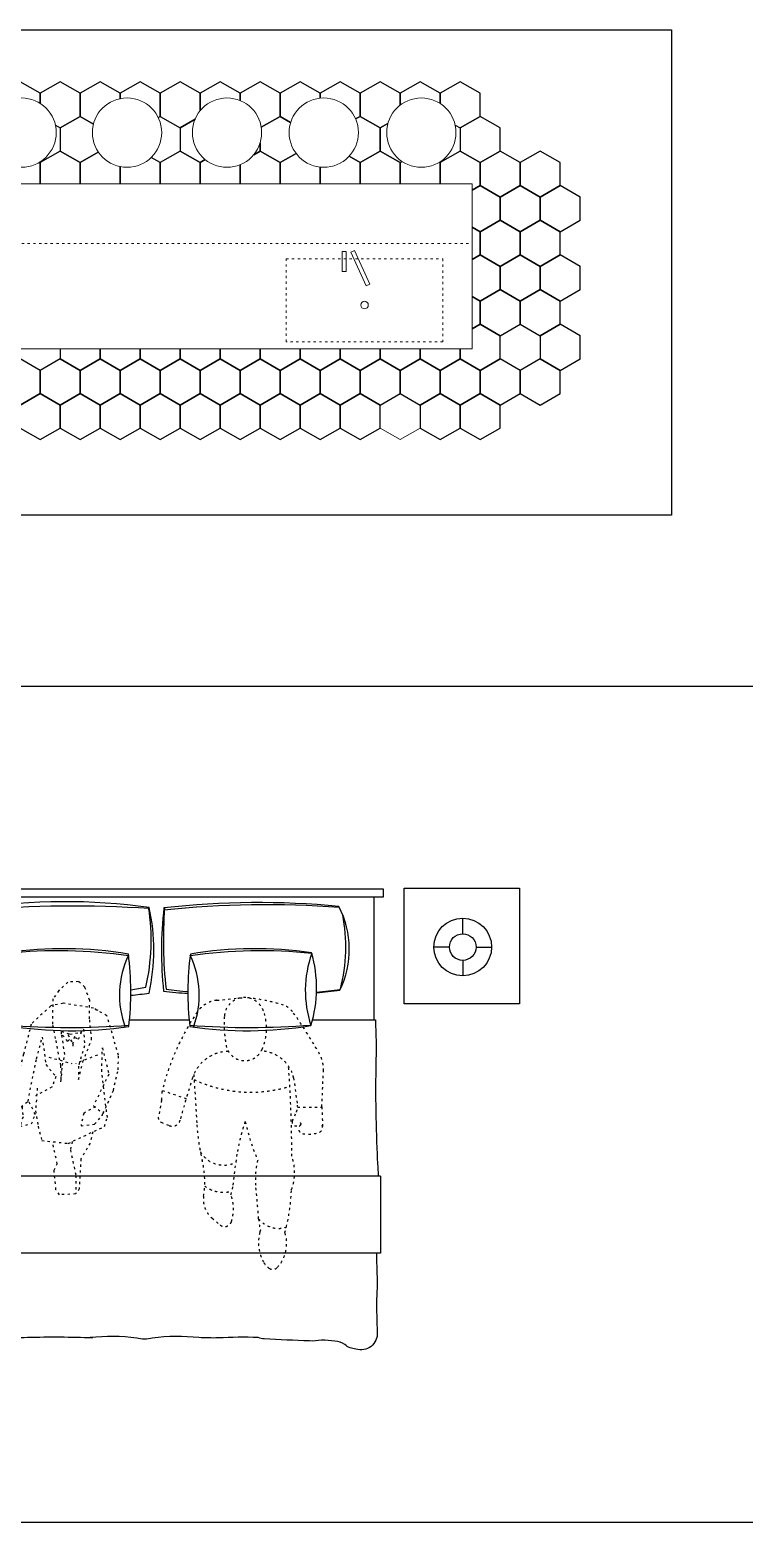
# Model space of a CAD drawing. Extents: x 185064 to 343242, y -369192 to -264966.
# Drawn here: x 252603 to 256315, y -316695 to -308940 of the extents above; entities that cross this region are included whole.
import ezdxf

# ---------------------------------------------------------------- set-up
doc = ezdxf.new("R2010")
doc.units = 0
doc.linetypes.add('ACAD_ISO03W100', pattern=[30, 12, -18])
doc.layers.add('家具里线线', color=8, linetype='Continuous', lineweight=9)
doc.layers.add('打印框', color=4, linetype='Continuous')
doc.styles.add('ATTR', font='romans.shx', dxfattribs={"width": 0.8, "height": 0.7})

# ---------------------------------------------------------------- blocks, each defined once
blk = doc.blocks.new('aweraweter')
at = {"color": 250}
for points in [[(252714.7, -310730.2), (252714.7, -310677.8), (252610.7, -310617.8), (252506.8, -310677.8), (252506.8, -310741)], [(252794.2, -310843.7), (252818.6, -310857.8), (252922.5, -310797.8), (252922.5, -310677.8), (252818.6, -310617.8), (252714.7, -310677.8), (252714.7, -310730.2)], [(253130.4, -310705.9), (253130.4, -310677.8), (253026.4, -310617.8), (252922.5, -310677.8), (252922.5, -310797.8), (252991.9, -310837.8)], [(253328.2, -310803.5), (253338.2, -310797.8), (253338.2, -310677.8), (253234.3, -310617.8), (253130.4, -310677.8), (253130.4, -310705.9)], [(253546, -310768.9), (253546, -310677.8), (253442.1, -310617.8), (253338.2, -310677.8), (253338.2, -310797.8), (253442.1, -310857.8), (253519.7, -310813)], [(253546, -310768.9), (253546, -310677.8), (253442.1, -310617.8), (253338.2, -310677.8), (253338.2, -310797.8), (253442.1, -310857.8), (253519.7, -310813)], [(253753.9, -310715.6), (253753.9, -310677.8), (253650, -310617.8), (253546, -310677.8), (253546, -310768.9)], [(253863.7, -310854.4), (253961.7, -310797.8), (253961.7, -310677.8), (253857.8, -310617.8), (253753.9, -310677.8), (253753.9, -310715.6)], [(254169.6, -310703.3), (254169.6, -310677.8), (254065.7, -310617.8), (253961.7, -310677.8), (253961.7, -310797.8), (254016.8, -310829.5)], [(254354.2, -310811.2), (254377.4, -310797.8), (254377.4, -310677.8), (254273.5, -310617.8), (254169.6, -310677.8), (254169.6, -310703.3)], [(254585.3, -310740.2), (254585.3, -310677.8), (254481.4, -310617.8), (254377.4, -310677.8), (254377.4, -310797.8), (254481.4, -310857.8), (254522.4, -310834.1)], [(254793.1, -310730.8), (254793.1, -310677.8), (254689.2, -310617.8), (254585.3, -310677.8), (254585.3, -310740.2)], [(254871.5, -310843), (254897, -310857.8), (255001, -310797.8), (255001, -310677.8), (254897, -310617.8), (254793.1, -310677.8), (254793.1, -310730.8)], [(252991.9, -310837.8), (252922.5, -310797.8), (252818.6, -310857.8), (252818.6, -310977.8), (252922.5, -311037.8), (253017.2, -310983.1)], [(253519.7, -310813), (253442.1, -310857.8), (253442.1, -310977.8), (253546, -311037.8), (253572.8, -311022.3)], [(254016.8, -310829.5), (253961.7, -310797.8), (253863.7, -310854.4)], [(254320.6, -311004.9), (254377.4, -311037.8), (254481.4, -310977.8), (254481.4, -310857.8), (254377.4, -310797.8), (254354.2, -310811.2)], [(254522.4, -310834.1), (254481.4, -310857.8), (254481.4, -310977.8), (254585.3, -311037.8), (254595.6, -311031.8)], [(252922.5, -311149), (252922.5, -311037.8), (252818.6, -310977.8), (252714.7, -311037.8), (252714.7, -311149)], [(253017.2, -310983.1), (252922.5, -311037.8), (252922.5, -311149)], [(253546, -311149), (253546, -311037.8), (253442.1, -310977.8), (253338.2, -311037.8), (253338.2, -311149)], [(253546, -311149), (253546, -311037.8), (253442.1, -310977.8), (253338.2, -311037.8), (253338.2, -311149)], [(253824.6, -310997), (253857.8, -310977.8), (253857.8, -310935.5)], [(253961.7, -311149), (253961.7, -311037.8), (253857.8, -310977.8), (253824.6, -310997)], [(253857.8, -310935.5), (253857.8, -310977.8), (253961.7, -311037.8), (254044.6, -310989.9)], [(254585.3, -311149), (254585.3, -311037.8), (254481.4, -310977.8), (254377.4, -311037.8), (254377.4, -311149)], [(254959.4, -311181.8), (255001, -311157.8), (255001, -311037.8), (254897, -310977.8), (254793.1, -311037.8), (254793.1, -311149)], [(252714.7, -311149), (252714.7, -311037.8), (252711.8, -311036.1)], [(253130.4, -311149), (253130.4, -311058.6)], [(253130.4, -311058.6), (253130.4, -311149)], [(253338.2, -311149), (253338.2, -311037.8), (253292, -311011.1)], [(253572.8, -311022.3), (253546, -311037.8), (253546, -311149)], [(253753.9, -311048.9), (253753.9, -311149)], [(253753.9, -311149), (253753.9, -311048.9)], [(254044.6, -310989.9), (253961.7, -311037.8), (253961.7, -311149)], [(254169.6, -311149), (254169.6, -311061.2)], [(254169.6, -311061.2), (254169.6, -311149)], [(254377.4, -311149), (254377.4, -311037.8), (254320.6, -311004.9)], [(254585.3, -311037.8), (254585.3, -311149)], [(254793.1, -311149), (254793.1, -311037.8), (254789.8, -311035.8)], [(254959.4, -311373.7), (255001, -311397.8), (255104.9, -311337.8), (255104.9, -311217.8), (255001, -311157.8), (254959.4, -311181.8)], [(254959.4, -311373.7), (255001, -311397.8), (255104.9, -311337.8), (255104.9, -311217.8), (255001, -311157.8), (254959.4, -311181.8)], [(254959.4, -311541.8), (255001, -311517.8), (255001, -311397.8), (254959.4, -311373.7)], [(254959.4, -311733.7), (255001, -311757.8), (255104.9, -311697.8), (255104.9, -311577.8), (255001, -311517.8), (254959.4, -311541.8)], [(254959.4, -311733.7), (255001, -311757.8), (255104.9, -311697.8), (255104.9, -311577.8), (255001, -311517.8), (254959.4, -311541.8)], [(254959.4, -311901.8), (255001, -311877.8), (255001, -311757.8), (254959.4, -311733.7)], [(254897, -312006.5), (254897, -312057.8), (255001, -312117.8), (255104.9, -312057.8), (255104.9, -311937.8), (255001, -311877.8), (254959.4, -311901.8)], [(254897, -312006.5), (254897, -312057.8), (255001, -312117.8), (255104.9, -312057.8), (255104.9, -311937.8), (255001, -311877.8), (254959.4, -311901.8)], [(252818.6, -312006.5), (252818.6, -312057.8), (252922.5, -312117.8), (253026.4, -312057.8), (253026.4, -312006.5)], [(253026.4, -312006.5), (253026.4, -312057.8), (253130.4, -312117.8), (253234.3, -312057.8), (253234.3, -312006.5)], [(253234.3, -312006.5), (253234.3, -312057.8), (253338.2, -312117.8), (253442.1, -312057.8), (253442.1, -312006.5)], [(253442.1, -312006.5), (253442.1, -312057.8), (253546, -312117.8), (253650, -312057.8), (253650, -312006.5)], [(253650, -312006.5), (253650, -312057.8), (253753.9, -312117.8), (253857.8, -312057.8), (253857.8, -312006.5)], [(253857.8, -312006.5), (253857.8, -312057.8), (253961.7, -312117.8), (254065.7, -312057.8), (254065.7, -312006.5)], [(254065.7, -312006.5), (254065.7, -312057.8), (254169.6, -312117.8), (254273.5, -312057.8), (254273.5, -312006.5)], [(254273.5, -312006.5), (254273.5, -312057.8), (254377.4, -312117.8), (254481.4, -312057.8), (254481.4, -312006.5)], [(254481.4, -312006.5), (254481.4, -312057.8), (254585.3, -312117.8), (254689.2, -312057.8), (254689.2, -312006.5)], [(254689.2, -312006.5), (254689.2, -312057.8), (254793.1, -312117.8), (254897, -312057.8), (254897, -312006.5)]]:
    blk.add_lwpolyline(points, dxfattribs=at)
for points in [[(255001, -311037.8), (255104.9, -310977.8), (255104.9, -310857.8), (255001, -310797.8), (254897, -310857.8), (254897, -310977.8)], [(255001, -311037.8), (255104.9, -310977.8), (255104.9, -310857.8), (255001, -310797.8), (254897, -310857.8), (254897, -310977.8)], [(255104.9, -311217.8), (255208.8, -311157.8), (255208.8, -311037.8), (255104.9, -310977.8), (255001, -311037.8), (255001, -311157.8)], [(255312.7, -311217.8), (255416.7, -311157.8), (255416.7, -311037.8), (255312.7, -310977.8), (255208.8, -311037.8), (255208.8, -311157.8)], [(255208.8, -311397.8), (255312.7, -311337.8), (255312.7, -311217.8), (255208.8, -311157.8), (255104.9, -311217.8), (255104.9, -311337.8)], [(255416.7, -311397.8), (255520.6, -311337.8), (255520.6, -311217.8), (255416.7, -311157.8), (255312.7, -311217.8), (255312.7, -311337.8)], [(255104.9, -311577.8), (255208.8, -311517.8), (255208.8, -311397.8), (255104.9, -311337.8), (255001, -311397.8), (255001, -311517.8)], [(255312.7, -311577.8), (255416.7, -311517.8), (255416.7, -311397.8), (255312.7, -311337.8), (255208.8, -311397.8), (255208.8, -311517.8)], [(255208.8, -311757.8), (255312.7, -311697.8), (255312.7, -311577.8), (255208.8, -311517.8), (255104.9, -311577.8), (255104.9, -311697.8)], [(255416.7, -311757.8), (255520.6, -311697.8), (255520.6, -311577.8), (255416.7, -311517.8), (255312.7, -311577.8), (255312.7, -311697.8)], [(255104.9, -311937.8), (255208.8, -311877.8), (255208.8, -311757.8), (255104.9, -311697.8), (255001, -311757.8), (255001, -311877.8)], [(255312.7, -311937.8), (255416.7, -311877.8), (255416.7, -311757.8), (255312.7, -311697.8), (255208.8, -311757.8), (255208.8, -311877.8)], [(255416.7, -312117.8), (255520.6, -312057.8), (255520.6, -311937.8), (255416.7, -311877.8), (255312.7, -311937.8), (255312.7, -312057.8)], [(252610.7, -312297.8), (252714.7, -312237.8), (252714.7, -312117.8), (252610.7, -312057.8), (252506.8, -312117.8), (252506.8, -312237.8)], [(252818.6, -312297.8), (252922.5, -312237.8), (252922.5, -312117.8), (252818.6, -312057.8), (252714.7, -312117.8), (252714.7, -312237.8)], [(253026.4, -312297.8), (253130.4, -312237.8), (253130.4, -312117.8), (253026.4, -312057.8), (252922.5, -312117.8), (252922.5, -312237.8)], [(253234.3, -312297.8), (253338.2, -312237.8), (253338.2, -312117.8), (253234.3, -312057.8), (253130.4, -312117.8), (253130.4, -312237.8)], [(253442.1, -312297.8), (253546, -312237.8), (253546, -312117.8), (253442.1, -312057.8), (253338.2, -312117.8), (253338.2, -312237.8)], [(253442.1, -312297.8), (253546, -312237.8), (253546, -312117.8), (253442.1, -312057.8), (253338.2, -312117.8), (253338.2, -312237.8)], [(253650, -312297.8), (253753.9, -312237.8), (253753.9, -312117.8), (253650, -312057.8), (253546, -312117.8), (253546, -312237.8)], [(253857.8, -312297.8), (253961.7, -312237.8), (253961.7, -312117.8), (253857.8, -312057.8), (253753.9, -312117.8), (253753.9, -312237.8)], [(254065.7, -312297.8), (254169.6, -312237.8), (254169.6, -312117.8), (254065.7, -312057.8), (253961.7, -312117.8), (253961.7, -312237.8)], [(254273.5, -312297.8), (254377.4, -312237.8), (254377.4, -312117.8), (254273.5, -312057.8), (254169.6, -312117.8), (254169.6, -312237.8)], [(254481.4, -312297.8), (254585.3, -312237.8), (254585.3, -312117.8), (254481.4, -312057.8), (254377.4, -312117.8), (254377.4, -312237.8)], [(254689.2, -312297.8), (254793.1, -312237.8), (254793.1, -312117.8), (254689.2, -312057.8), (254585.3, -312117.8), (254585.3, -312237.8)], [(254897, -312297.8), (255001, -312237.8), (255001, -312117.8), (254897, -312057.8), (254793.1, -312117.8), (254793.1, -312237.8)], [(255104.9, -312297.8), (255208.8, -312237.8), (255208.8, -312117.8), (255104.9, -312057.8), (255001, -312117.8), (255001, -312237.8)], [(255312.7, -312297.8), (255416.7, -312237.8), (255416.7, -312117.8), (255312.7, -312057.8), (255208.8, -312117.8), (255208.8, -312237.8)], [(252714.7, -312477.8), (252818.6, -312417.8), (252818.6, -312297.8), (252714.7, -312237.8), (252610.7, -312297.8), (252610.7, -312417.8)], [(252922.5, -312477.8), (253026.4, -312417.8), (253026.4, -312297.8), (252922.5, -312237.8), (252818.6, -312297.8), (252818.6, -312417.8)], [(253130.4, -312477.8), (253234.3, -312417.8), (253234.3, -312297.8), (253130.4, -312237.8), (253026.4, -312297.8), (253026.4, -312417.8)], [(253338.2, -312477.8), (253442.1, -312417.8), (253442.1, -312297.8), (253338.2, -312237.8), (253234.3, -312297.8), (253234.3, -312417.8)], [(253546, -312477.8), (253650, -312417.8), (253650, -312297.8), (253546, -312237.8), (253442.1, -312297.8), (253442.1, -312417.8)], [(253753.9, -312477.8), (253857.8, -312417.8), (253857.8, -312297.8), (253753.9, -312237.8), (253650, -312297.8), (253650, -312417.8)], [(253961.7, -312477.8), (254065.7, -312417.8), (254065.7, -312297.8), (253961.7, -312237.8), (253857.8, -312297.8), (253857.8, -312417.8)], [(254169.6, -312477.8), (254273.5, -312417.8), (254273.5, -312297.8), (254169.6, -312237.8), (254065.7, -312297.8), (254065.7, -312417.8)], [(254377.4, -312477.8), (254481.4, -312417.8), (254481.4, -312297.8), (254377.4, -312237.8), (254273.5, -312297.8), (254273.5, -312417.8)], [(254793.1, -312477.8), (254897, -312417.8), (254897, -312297.8), (254793.1, -312237.8), (254689.2, -312297.8), (254689.2, -312417.8)], [(255001, -312477.8), (255104.9, -312417.8), (255104.9, -312297.8), (255001, -312237.8), (254897, -312297.8), (254897, -312417.8)]]:
    blk.add_lwpolyline(points, close=True, dxfattribs=at)
at = {"layer": '家具里线线', "color": 3, "linetype": 'ACAD_ISO03W100'}
blk.add_line((251779.4, -311458.8), (254959.4, -311458.8), dxfattribs=at)
at = {"layer": '家具里线线', "color": 250}
blk.add_lwpolyline([(252610.7, -312417.8), (252714.7, -312477.8), (252714.7, -312477.8), (252818.6, -312417.8), (252922.5, -312477.8), (253026.4, -312417.8), (253130.4, -312477.8), (253234.3, -312417.8), (253338.2, -312477.8), (253442.1, -312417.8), (253546, -312477.8), (253650, -312417.8), (253753.9, -312477.8), (253857.8, -312417.8), (253961.7, -312477.8), (254065.7, -312417.8), (254169.6, -312477.8), (254273.5, -312417.8), (254377.4, -312477.8), (254481.4, -312417.8), (254585.3, -312477.8), (254689.2, -312417.8), (254793.1, -312477.8), (254897, -312417.8), (255001, -312477.8), (255104.9, -312417.8), (255104.9, -312297.8), (255208.8, -312237.8), (255312.7, -312297.8), (255416.7, -312237.8), (255416.7, -312117.8), (255520.6, -312057.8), (255520.6, -311937.8), (255416.7, -311877.8), (255416.7, -311757.8), (255520.6, -311697.8), (255520.6, -311577.8), (255416.7, -311517.8), (255416.7, -311397.8), (255520.6, -311337.8), (255520.6, -311217.8), (255416.7, -311157.8), (255416.7, -311037.8), (255312.7, -310977.8), (255208.8, -311037.8), (255104.9, -310977.8), (255104.9, -310857.8), (255001, -310797.8), (255001, -310677.8), (254897, -310617.8), (254793.1, -310677.8), (254689.2, -310617.8), (254585.3, -310677.8), (254481.4, -310617.8), (254377.4, -310677.8), (254273.5, -310617.8), (254169.6, -310677.8), (254065.7, -310617.8), (253961.7, -310677.8), (253857.8, -310617.8), (253753.9, -310677.8), (253650, -310617.8), (253546, -310677.8), (253442.1, -310617.8), (253338.2, -310677.8), (253234.3, -310617.8), (253130.4, -310677.8), (253026.4, -310617.8), (252922.5, -310677.8), (252818.6, -310617.8), (252714.7, -310677.8), (252610.7, -310617.8)], dxfattribs=at)
at = {"layer": '家具里线线', "color": 3}
for points in [[(251779.4, -311149), (254959.4, -311149), (254959.4, -312006.5), (251779.4, -312006.5)], [(254284.4, -311499.8), (254304.9, -311499.8), (254304.9, -311603.3), (254284.4, -311603.3)], [(254330.3, -311504), (254349, -311495.6), (254427.8, -311670.6), (254409.1, -311679)]]:
    blk.add_lwpolyline(points, close=True, dxfattribs=at)
at = {"layer": '家具里线线', "color": 3, "linetype": 'ACAD_ISO03W100'}
blk.add_lwpolyline([(253993.4, -311538.3), (254807.9, -311538.3), (254807.9, -311968.8), (253993.4, -311968.8)], close=True, dxfattribs=at)
at = {"layer": '家具里线线', "color": 3}
for centre, radius in [((252618.4, -310882.3), 180), ((253166.4, -310882.3), 180), ((253685.9, -310882.3), 180), ((254188.9, -310882.3), 180), ((254695.9, -310882.3), 180), ((254400.6, -311778.5), 19.8)]:
    blk.add_circle(centre, radius, dxfattribs=at)
at = {"layer": '打印框', "color": 8}
blk.add_lwpolyline([(245959.8, -310348.2), (255996.5, -310348.2), (255996.5, -312869.8), (245959.8, -312869.8)], close=True, dxfattribs=at)
blk = doc.blocks.new('ee123456')
at = {"color": 3}
for p, q in [((245975.9, -313593.8), (245975.9, -314193.8)), ((246575.9, -313593.8), (245975.9, -313593.8)), ((246575.9, -314193.8), (246575.9, -313593.8)), ((249090.5, -314193.8), (249090.5, -313593.8)), ((249090.5, -313593.8), (249690.5, -313593.8)), ((249690.5, -313593.8), (249690.5, -314193.8)), ((246271.1, -313829.8), (246271.1, -313749)), ((249395.3, -313829.8), (249395.3, -313749)), ((246201.8, -313899), (246121.1, -313899)), ((246340.3, -313899), (246421.1, -313899)), ((249326.1, -313899), (249245.3, -313899)), ((249464.5, -313899), (249545.3, -313899)), ((246271.1, -313968.3), (246271.1, -314049)), ((249395.3, -313968.3), (249395.3, -314049)), ((245975.9, -314193.8), (246575.9, -314193.8)), ((249690.5, -314193.8), (249090.5, -314193.8))]:
    blk.add_line(p, q, dxfattribs=at)
at = {"color": 3, "linetype": 'Continuous'}
for p, q in [((246733.2, -313637.8), (246733.2, -314277.4)), ((248933.2, -313637.8), (248933.2, -314277.4)), ((246723.4, -314277.4), (247022.1, -314277.4)), ((247663.5, -314277.4), (247973.5, -314277.4)), ((248614.9, -314277.4), (248942.7, -314277.4)), ((248968.2, -315089.4), (246685.3, -315089.4)), ((246685.3, -315089.4), (246685.3, -315489.4)), ((248968.2, -315089.4), (248968.2, -315489.4)), ((248968.2, -315489.4), (246685.3, -315489.4))]:
    blk.add_line(p, q, dxfattribs=at)
at = {"color": 3, "linetype": 'ACAD_ISO03W100'}
for p, q in [((248117, -314175.6), (248250.2, -314161.9)), ((248117, -314175.6), (248250.2, -314161.9)), ((247500.4, -314229, 0), (247471.3, -314221.2, 0)), ((247342.1, -314389.4, 0), (247306.4, -314345.9, 0)), ((247350.9, -314378.6, 0), (247342.1, -314389.4, 0)), ((247343.6, -314354.3, 0), (247368.4, -314402.5, 0)), ((247368.4, -314402.5, 0), (247379.5, -314361.8, 0)), ((247381.3, -314368.8, 0), (247397.9, -314377.7, 0)), ((247397.9, -314377.7, 0), (247416, -314336, 0)), ((247244.4, -314471.4, 0), (247364.2, -314504.1, 0)), ((247368.4, -314402.5, 0), (247371.4, -314431.9, 0)), ((247496.5, -314460.7, 0), (247384.2, -314503.3, 0)), ((248663.3, -314729.4), (248671.3, -314541.9)), ((248663.3, -314729.4), (248671.3, -314541.9)), ((247997.5, -314561.6), (248013.7, -314822.9)), ((247997.5, -314561.6), (248013.7, -314822.9)), ((248515.9, -314579), (248536, -314720)), ((248515.9, -314579), (248536, -314720)), ((247830.3, -314694.3), (247813.5, -314782.6)), ((247830.3, -314694.3), (247813.5, -314782.6)), ((247833.9, -314644.1), (247957.6, -314686.3)), ((247833.9, -314644.1), (247957.6, -314686.3)), ((248509.7, -314803.5), (248530.9, -314756.2)), ((248509.7, -314803.5), (248530.9, -314756.2)), ((248536.7, -314731), (248663.3, -314731)), ((248536.7, -314731), (248663.3, -314731)), ((248663.3, -314729.4), (248666.7, -314833.8)), ((248663.3, -314729.4), (248666.7, -314833.8)), ((247827.9, -314809.3), (247870, -314826.8)), ((247827.9, -314809.3), (247870, -314826.8)), ((248201.5, -315136.3), (248222.9, -314975.7)), ((248201.5, -315136.3), (248222.9, -314975.7)), ((248092.2, -315308), (248134.4, -315343.1)), ((248092.2, -315308), (248134.4, -315343.1))]:
    blk.add_line(p, q, dxfattribs=at)
at = {"color": 3, "linetype": 'Continuous'}
blk.add_lwpolyline([(246683.2, -313597.8), (246683.2, -313637.8), (248983.2, -313637.8), (248983.2, -313597.8), (246683.2, -313597.8), (246683.2, -313637.8)], dxfattribs=at)
at = {"color": 3, "linetype": 'ACAD_ISO03W100'}
for points in [[(247264.2, -314167.5), (247263.8, -314304.3), (247279.8, -314384.8), (247304.8, -314514.1), (247307.3, -314599.5), (247314.8, -314513.7), (247327.3, -314457.6), (247310.7, -314351.5), (247309.3, -314336.6), (247353.1, -314351.8), (247408.6, -314343), (247424.9, -314325.2), (247429.6, -314412.7), (247397.9, -314518.7), (247398.6, -314587.1), (247421.6, -314494.2), (247466.5, -314379), (247455.9, -314272.6), (247456.4, -314176.4), (247431.4, -314107), (247398.3, -314078.5), (247342.2, -314080.9), (247296.3, -314125.6), (247264.2, -314171.2)], [(247183.7, -314632.6), (247175.3, -314750.5), (247188.2, -314830), (247207.7, -314904), (247345.1, -314919.5), (247532.6, -314831.4), (247548.2, -314784.8), (247522.5, -314577.5), (247519.3, -314545.6), (247522.2, -314422.6), (247556, -314560.1), (247476.7, -314723.7), (247526, -314764.4), (247579.5, -314644.5), (247604, -314536.7), (247606.6, -314461.7), (247545.9, -314256), (247476.5, -314216.2), (247317.9, -314190.9), (247253.8, -314204.3), (247152.5, -314299.5), (247112.8, -314456.1), (247072.5, -314607.4), (247099.7, -314729.1), (247137.1, -314700.8), (247146.3, -314641.6), (247180.6, -314479.9), (247209.6, -314366.5), (247228.9, -314509.9), (247280.3, -314571.8), (247260.6, -314626.1), (247174.6, -314672.5)], [(247104.7, -314728.9), (247110, -314782.1), (247094.7, -314830.8), (247153.8, -314817.6), (247174.1, -314768.7), (247136.6, -314695.5)], [(247487.2, -314728.6), (247425.2, -314763.3), (247411.5, -314828), (247481.2, -314819.7), (247522.1, -314775.2), (247525.5, -314759), (247530, -314753.5)], [(247473, -314859.4), (247458.3, -314917.3), (247411.1, -314999.5), (247401.4, -315154.8), (247389, -315182.1)], [(247365.5, -314909.9), (247356.2, -314953.7), (247384.5, -315086.1), (247384, -315182.3), (247298.8, -315185.9), (247281.1, -315159.9), (247271.1, -315058.9), (247288, -315026.1), (247262.6, -314910.2)]]:
    blk.add_lwpolyline(points, dxfattribs=at)
at = {"color": 3, "linetype": 'Continuous'}
for points in [[(246709.5, -315089.4, -0.015325), (246715, -314950, 0.016053), (246722.8, -314444.1, -0.025508), (246722.8, -314289.8, 0.003862), (246723.4, -314277.4)], [(248942.7, -314277.4, 0.021067), (248943.6, -314345.3, -0.025508), (248943.6, -314499.5, 0.016053), (248951.4, -315005.5, -0.009234), (248955.7, -315089.4, -0.009234)], [(248947.2, -315489.4, 0.007339), (248948.6, -315575.9, -0.027887), (248947.3, -315729.7, 0.011645), (248951.3, -315901.5, -0.522577), (248840.3, -315988.7, -0.144021), (248782.2, -315965, 0.120265), (248730.7, -315946.5, 0.023323), (248661.1, -315941.2, -0.068959), (248598.6, -315946, -0.006691), (248363.8, -315934.6, -0.119793), (248332.8, -315928.4, 0.024386), (248124, -315930.3, -0.023628), (248024, -315928.2, 0.055897), (247781.9, -315930.7, -0.053528), (247741.4, -315937.5, -0.053528), (247700.9, -315930.7, 0.055897), (247458.8, -315928.2, -0.187873), (247471.2, -315930.3, 0.015074), (247133.4, -315928.4, 0.036442), (246998.4, -315943.5, -0.141351), (246867.6, -315946, 0.342539), (246805.1, -315966.3, -0.123892), (246751.8, -316007.7, -0.37589), (246677.5, -315974.5, -0.329446), (246694.5, -315849.6, 0.211134), (246711.4, -315808.6, -0.024888), (246718.1, -315671.7, 0.06219), (246722.8, -315544.4, 0.012061), (246719.7, -315489.4)]]:
    blk.add_lwpolyline(points, format="xyb", dxfattribs=at)
at = {"color": 3}
for centre, radius in [((246271.1, -313899), 150), ((249395.3, -313899), 150), ((246271.1, -313899), 69.2), ((249395.3, -313899), 69.2)]:
    blk.add_circle(centre, radius, dxfattribs=at)
at = {"color": 3, "linetype": 'Continuous'}
for centre, radius, start, end in [((247366.2, -319695.4), 6009.4, 86.17861, 94.87177), ((249486.7, -313931.2), 2630.3, 174.89306, 184.54928), ((247329.3, -316822.1), 3158.7, 82.06431, 98.59397), ((246684.7, -313862.8), 1091.3, 347.05254, 8.94378), ((246771.3, -313914.9), 1018.5, 347.29789, 12.54881), ((249769.7, -313922), 1940.4, 173.30225, 186.10569), ((250034, -313867), 2194.7, 175.50918, 186.57761), ((248378.1, -318751.7), 5072.6, 85.74591, 96.07628), ((248332.8, -318001.1), 4333.2, 84.44961, 96.49725), ((248318.4, -313910.9), 487.3, 334.17365, 27.19074), ((248077.1, -313910.7), 1238, 170.14845, 190.63838), ((247923.4, -313899.4), 864.5, 345.4683, 11.21338), ((247663.1, -314112.1), 661.9, 163.92635, 197.14087), ((247290.6, -316473), 2554.5, 81.71695, 95.94433), ((247321.8, -315928.3), 2021, 80.4407, 98.38556), ((248346.4, -316473), 2554.5, 84.05567, 98.28305), ((248315.3, -315928.3), 2021, 81.61444, 99.5593), ((247974, -314112.1), 661.9, 342.85913, 16.07365), ((246486.8, -314125.4), 573.1, 341.53669, 19.75545), ((248092.2, -314148.3), 481.3, 154.43924, 200.44272), ((246165.3, -314133.2), 1505.1, 353.15138, 7.55329), ((249471.7, -314133.2), 1505.1, 172.44671, 186.84862), ((247544.8, -314148.3), 481.3, 339.55728, 25.56076), ((249150.2, -314125.4), 573.1, 160.24455, 198.46331), ((247172, -311799), 2357, 262.38378, 265.8698), ((247261.2, -310974.5), 3190, 262.78178, 265.34846), ((247272, -311799), 2357, 279.7319, 281.65835), ((247361.2, -310974.5), 3190, 275.56203, 277.26991), ((248226.2, -310651.4), 3498.4, 263.66541, 265.74417), ((248262.9, -310909.5), 3234.9, 262.73394, 264.74421), ((248326.2, -310651.4), 3498.4, 275.07117, 277.07434), ((248362.9, -310909.5), 3234.9, 274.8347, 277.02428), ((247353.1, -310162.3), 4154.5, 265.53361, 274.24393), ((247362.8, -312262.5), 2071.5, 260.77076, 278.24061), ((248283.9, -310162.3), 4154.5, 265.75607, 274.46639), ((248274.2, -312262.5), 2071.5, 261.75939, 279.22924)]:
    blk.add_arc(centre, radius, start, end, dxfattribs=at)
at = {"color": 3, "linetype": 'ACAD_ISO03W100'}
for centre, radius, start, end in [((248260.9, -314266.1), 104.7, 20.1208, 176.4636), ((248260.9, -314266.1), 104.7, 20.1208, 176.4636), ((248185.5, -315069.9), 912, 72.18112, 84.8949), ((248185.5, -315069.9), 912, 72.18112, 84.8949), ((249075, -314952.7), 1278.9, 145.9355, 166.2488), ((249075, -314952.7), 1278.9, 145.9355, 166.2488), ((248131.4, -314314.7), 139.8, 95.8751, 145.9355), ((248131.4, -314314.7), 139.8, 95.8751, 145.9355), ((248108.3, -314322), 267.3, 335.8447, 20.1208), ((248108.3, -314322), 267.3, 335.8447, 20.1208), ((248436.8, -314288.2), 90.9, 36.28538, 72.18112), ((248436.8, -314288.2), 90.9, 36.28538, 72.18112), ((246886.4, -315426.5), 2014.3, 28.83924, 36.28538), ((246886.4, -315426.5), 2014.3, 28.83924, 36.28538), ((248769.2, -314297.5), 614.1, 176.4636, 190.4539), ((248769.2, -314297.5), 614.1, 176.4636, 190.4539), ((248180.8, -314640.3), 199.5, 91.0502, 161.8421), ((248180.8, -314640.3), 199.5, 91.0502, 161.8421), ((248262.2, -314391), 98.5, 190.4539, 335.8447), ((248262.2, -314391), 98.5, 190.4539, 335.8447), ((248340, -314621.1), 182.1, 22.00398, 87.40812), ((248340, -314621.1), 182.1, 22.00398, 87.40812), ((248505.7, -314534.9), 165.8, 357.54675, 28.83924), ((248505.7, -314534.9), 165.8, 357.54675, 28.83924), ((242201.5, -314984.9), 6305.5, 359.98697, 4.25405), ((242201.5, -314984.9), 6305.5, 359.98697, 4.25405), ((251402.5, -315696.9), 3590, 161.8421, 165.5095), ((251402.5, -315696.9), 3590, 161.8421, 165.5095), ((248292.9, -313960.4), 692.8, 244.9103, 287.0963), ((248292.9, -313960.4), 692.8, 244.9103, 287.0963), ((248404.6, -314594.9), 112.4, 8.13275, 22.00398), ((248404.6, -314594.9), 112.4, 8.13275, 22.00398), ((247751.2, -314679.3), 80.5, 349.255, 5.99916), ((247751.2, -314679.3), 80.5, 349.255, 5.99916), ((247895.7, -314664.1), 64.8, 166.2488, 185.9992), ((247895.7, -314664.1), 64.8, 166.2488, 185.9992), ((247837.2, -314787.1), 24.1, 169.255, 247.4322), ((247837.2, -314787.1), 24.1, 169.255, 247.4322), ((248471, -314729.3), 65.7, 335.8308, 8.13275), ((248471, -314729.3), 65.7, 335.8308, 8.13275), ((247886.1, -314788.1), 41.9, 247.4322, 345.5095), ((247886.1, -314788.1), 41.9, 247.4322, 345.5095), ((249079.5, -314756.8), 1067.9, 183.5471, 193.5058), ((249079.5, -314756.8), 1067.9, 183.5471, 193.5058), ((249008.2, -315080.4), 792.2, 159.7022, 172.4072), ((249008.2, -315080.4), 792.2, 159.7022, 172.4072), ((249342, -314572.6), 1101.7, 192.2106, 203.2453), ((249342, -314572.6), 1101.7, 192.2106, 203.2453), ((248525.9, -314810.7), 17.8, 155.8308, 341.8562), ((248525.9, -314810.7), 17.8, 155.8308, 341.8562), ((248567.7, -314843.5), 25.4, 126.828, 259.9716), ((248567.7, -314843.5), 25.4, 126.828, 259.9716), ((248548.7, -314818.2), 6.2, 306.828, 161.8562), ((248548.7, -314818.2), 6.2, 306.828, 161.8562), ((248636.3, -314834.8), 30.4, 300.1005, 22.05438), ((248636.3, -314834.8), 30.4, 300.1005, 22.05438), ((248594.3, -314693.2), 178.1, 259.9716, 286.5353), ((248594.3, -314693.2), 178.1, 259.9716, 286.5353), ((248153.6, -314889.6), 142.6, 211.4333, 296.6293), ((248153.6, -314889.6), 142.6, 211.4333, 296.6293), ((247570.3, -315119.3), 484.2, 351.20778, 13.50579), ((247570.3, -315119.3), 484.2, 351.20778, 13.50579), ((248687.6, -315100.7), 369.9, 165.3864, 185.5675), ((248687.6, -315100.7), 369.9, 165.3864, 185.5675), ((248268.4, -315070.8), 253.1, 339.3107, 19.47985), ((248268.4, -315070.8), 253.1, 339.3107, 19.47985), ((248151.6, -315011), 162.6, 233.1328, 285.7803), ((248151.6, -315011), 162.6, 233.1328, 285.7803), ((247885.5, -315094.1), 318.9, 343.2098, 352.40717), ((247885.5, -315094.1), 318.9, 343.2098, 352.40717), ((240979.2, -315852.1), 7375.1, 4.20618, 5.56752), ((240979.2, -315852.1), 7375.1, 4.20618, 5.56752), ((247506.9, -315122.7), 998.9, 344.8775, 357.85233), ((247506.9, -315122.7), 998.9, 344.8775, 357.85233), ((248171.8, -315212.3), 124.4, 171.2078, 230.2137), ((248171.8, -315212.3), 124.4, 171.2078, 230.2137), ((247985.7, -315259.7), 217.8, 342.297, 19.70131), ((247985.7, -315259.7), 217.8, 342.297, 19.70131), ((248158, -315314.7), 36.9, 230.2137, 342.297), ((248158, -315314.7), 36.9, 230.2137, 342.297), ((248438.8, -315227.7), 133.3, 218.4318, 287.2897), ((248438.8, -315227.7), 133.3, 218.4318, 287.2897), ((248651.2, -315287.9), 317.7, 184.2062, 194.8157), ((248651.2, -315287.9), 317.7, 184.2062, 194.8157), ((248553.2, -315433.3), 219.1, 165.994, 209.0214), ((248553.2, -315433.3), 219.1, 165.994, 209.0214), ((248439.2, -315404.8), 101.6, 159.4068, 165.994), ((248439.2, -315404.8), 101.6, 159.4068, 165.994), ((248295.9, -315439.7), 184.2, 317.787, 17.81664), ((248295.9, -315439.7), 184.2, 317.787, 17.81664), ((248443.1, -315488.1), 96.4, 212.2778, 236.8843), ((248443.1, -315488.1), 96.4, 212.2778, 236.8843), ((248408.2, -315541.6), 32.5, 236.8843, 317.787), ((248408.2, -315541.6), 32.5, 236.8843, 317.787)]:
    blk.add_arc(centre, radius, start, end, dxfattribs=at)
at = {"color": 3, "linetype": 'ACAD_ISO03W100', "style": 'ATTR', "text_generation_flag": 4, "width": 0.8, "flags": 9}
blk.add_attdef('ESTCODE', (248252.9, -314572), '', height=18.2, rotation=90, dxfattribs=at)
blk.add_attdef('ESTCODE', (248252.9, -314572), '', height=18.2, rotation=90, dxfattribs=at)

msp = doc.modelspace()

# ---------------------------------------------------------------- linework, layer by layer
at = {"color": 8}
for p, q in [((185063.7, -312350), (287702.1, -312350)), ((185063.7, -316695.1), (287702.1, -316695.1))]:
    msp.add_line(p, q, dxfattribs=at)

# ---------------------------------------------------------------- block references
for name, p in [('aweraweter', (-58.7, 1408.3)), ('ee123456', (5457.1, 192.6))]:
    msp.add_blockref(name, p)

doc.saveas('drawing.dxf')
